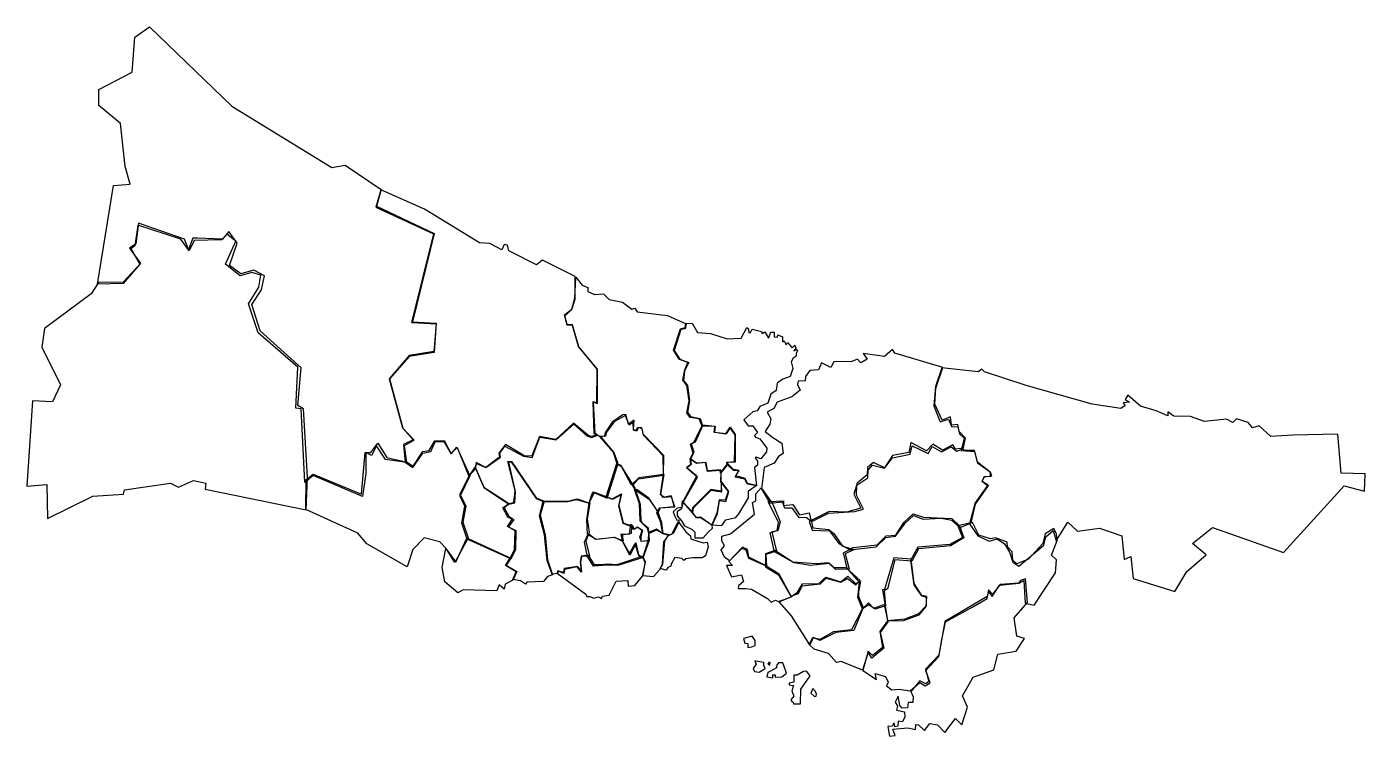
# Model space of a CAD drawing. Extents: x -495 to 1059, y 47 to 871.
import ezdxf

# ---------------------------------------------------------------- set-up
doc = ezdxf.new("R2010")
doc.units = 0
doc.layers.add('Layer_1', color=7, linetype='CONTINUOUS')

msp = doc.modelspace()

# ---------------------------------------------------------------- linework, layer by layer
at = {"layer": 'Layer_1', "color": 7}
for points in [[(-352.341208, 871.155555), (-256.982808, 779.029643), (-140.613232, 707.914908), (-125.258912, 710.339268), (-83.236568, 682.054996), (-88.893424, 662.660068), (-21.819295, 631.143308), (-46.871078, 528.511812), (-19.394929, 526.895564), (-21.819295, 492.954444), (-50.911688, 488.105708), (-73.539106, 462.245804), (-58.184786, 404.86914), (-45.254834, 391.131068), (-56.568542, 384.666092), (-54.144177, 365.271164), (-78.387838, 368.503652), (-88.893424, 384.666092), (-94.55028, 373.35238), (-101.015256, 376.584868), (-101.015256, 352.341212), (-105.055864, 325.67318), (-162.432528, 349.916844), (-172.129992, 341.83562), (-176.1706, 427.496556), (-182.635584, 428.304676), (-180.211216, 475.983876), (-226.274168, 515.58186), (-237.58788, 549.522988), (-225.466048, 568.917916), (-223.04168, 582.655988), (-233.547272, 585.888476), (-247.285344, 581.847868), (-264.255904, 595.58594), (-252.134072, 622.253972), (-262.639664, 630.335188), (-268.29652, 623.870212), (-300.6214, 623.062092), (-306.278248, 610.94026), (-315.97572, 624.678332), (-366.07928, 640.840772), (-369.311768, 616.597116), (-374.160504, 613.364628), (-363.65492, 595.58594), (-383.049848, 572.958524), (-412.95036, 572.150404), (-394.363552, 686.903732), (-374.968624, 688.519972), (-380.62548, 708.723028), (-386.282336, 758.826596), (-411.33412, 779.837765), (-411.33412, 798.424572), (-372.544256, 818.627623), (-369.311768, 859.033725), (-352.341208, 871.155555)], [(-83.640632, 681.852972), (-89.499512, 661.851948), (-22.425386, 630.53722), (-48.083262, 527.905724), (-19.596959, 526.087444), (-22.223356, 493.964596), (-50.709658, 489.317892), (-74.145197, 462.447836), (-58.790878, 405.273204), (-46.264986, 391.3331), (-57.578695, 385.878276), (-55.55839, 365.67522), (-46.467017, 359.412276), (-34.951278, 376.180812), (-25.859905, 377.999084), (-20.809142, 389.110764), (-10.707617, 389.51482), (-2.424366, 375.776748), (5.050763, 382.443756), (18.586807, 349.310748), (26.061936, 357.796036), (27.274118, 364.05898), (37.981736, 359.210244), (55.154329, 371.534108), (54.346207, 376.180812), (60.407122, 384.059996), (82.024384, 372.54426), (91.92388, 371.130044), (100.813224, 394.565588), (119.804096, 391.3331), (140.209176, 409.717876), (155.563496, 395.979796), (161.220344, 394.161524), (167.887352, 396.989948), (165.26096, 399.01026), (163.038624, 435.173716), (167.68532, 433.7595), (167.68532, 473.357484), (146.270088, 499.41942), (138.79496, 524.87526), (132.734048, 525.279324), (129.905616, 535.582884), (137.98684, 542.653948), (142.027448, 554.977812), (142.027448, 581.241772), (104.045712, 600.232644), (96.974648, 594.575788), (64.851794, 611.142292), (63.43758, 617.405236), (59.599, 618.213356), (56.568542, 612.152444), (42.830468, 619.627572), (30.708638, 620.23366), (-32.930973, 659.42758), (-83.640632, 681.852972)], [(-170.513752, 310.31886), (-168.897504, 348.300596), (-173.74624, 427.496556), (-180.211216, 431.537164), (-176.1706, 475.175756), (-223.849808, 518.006228), (-233.547272, 548.71486), (-222.23356, 565.685428), (-219.001072, 581.847868), (-231.122904, 588.312844), (-246.477224, 584.272236), (-259.407176, 593.9697), (-250.517832, 619.829604), (-260.215296, 633.567676), (-267.488392, 624.678332), (-296.580784, 625.48646), (-302.23764, 625.48646), (-307.086376, 612.5565), (-311.935104, 624.678332), (-365.27116, 643.26514), (-368.503648, 619.021484), (-375.776744, 614.172748), (-362.846792, 596.39406), (-383.049848, 574.574772), (-411.738176, 574.170708), (-420.223456, 560.836692), (-474.367632, 520.834652), (-477.60012, 499.015356), (-455.780832, 455.376764), (-465.074232, 435.57778), (-488.509768, 436.789964), (-494.974744, 337.795012), (-471.539208, 339.411252), (-470.731088, 300.21734), (-418.203152, 326.077244), (-382.645784, 328.501612), (-381.4336, 333.35034), (-328.097544, 341.0275), (-318.804144, 336.582828), (-301.42952, 344.259988), (-286.88332, 341.0275), (-287.691448, 334.15846), (-170.513752, 310.31886)], [(262.2356, 295.9747), (255.972656, 283.246772), (250.921896, 280.418348), (243.850824, 282.438652), (241.224432, 295.570636), (236.577728, 306.88434), (240.214272, 312.339164), (256.982808, 313.955412), (254.154384, 325.471148), (245.669096, 324.460996), (241.0224, 327.693484), (244.658944, 351.533084), (244.254888, 372.746292), (221.223408, 396.989948), (219.60716, 404.667108), (214.960464, 405.273204), (213.344216, 401.636652), (209.50564, 402.848836), (209.101576, 411.940212), (204.656904, 408.505692), (200.212232, 419.617372), (187.484312, 412.950364), (178.392936, 400.424468), (177.18076, 395.57574), (171.11984, 394.767612), (163.846744, 398.606196), (162.836592, 435.981836), (166.8772, 434.567628), (167.281264, 473.559516), (145.866024, 499.823484), (138.79496, 524.269172), (132.734048, 524.673236), (129.50156, 536.79506), (137.98684, 543.260036), (141.42136, 555.987964), (142.633536, 580.433652), (150.108672, 570.93822), (156.775672, 568.31182), (156.573648, 563.867148), (164.452832, 560.230604), (174.756392, 560.836692), (181.4234, 554.371716), (196.979744, 551.34126), (207.68736, 543.058012), (211.323912, 544.270196), (213.950312, 540.22958), (249.103616, 535.98694), (270.72088, 526.289476), (269.508696, 520.430596), (264.659968, 519.622468), (256.780776, 495.378812), (263.649816, 485.277284), (273.751344, 481.4387), (268.902608, 471.135148), (267.690424, 460.427532), (272.337128, 454.568644), (274.559464, 436.991988), (272.53916, 423.455948), (275.771648, 418.405188), (287.085352, 416.384876), (289.913784, 407.899596), (281.428496, 388.7067), (276.579768, 386.686396), (279.812256, 377.392988), (275.973672, 368.503652), (276.579768, 362.846796), (271.933064, 358.806188), (282.64068, 350.118876), (283.448808, 347.89654), (267.488392, 319.208204), (265.872152, 312.94526), (260.215296, 312.13714), (255.770624, 307.692468), (257.18484, 303.449828), (259.811232, 298.197028), (262.2356, 298.39906), (262.2356, 295.9747)], [(289.307688, 407.49554), (285.873168, 415.98082), (275.569616, 417.395036), (271.529008, 422.84986), (274.1554, 436.789964), (271.731032, 454.568644), (266.882304, 460.629564), (269.10464, 472.751388), (272.943216, 481.236676), (263.04372, 484.87322), (255.972656, 495.580836), (264.255904, 520.430596), (269.508696, 521.844804), (270.518848, 526.69354), (277.791952, 526.895572), (284.054896, 516.187948), (299.005152, 514.77374), (318.40008, 508.914852), (334.56252, 509.520948), (341.43156, 521.844804), (343.249832, 520.228564), (343.653896, 515.783892), (345.6742, 515.985924), (347.492472, 520.026532), (358.200096, 517.400132), (359.008216, 514.975772), (362.038672, 516.794044), (366.281312, 509.520948), (369.109744, 516.592012), (372.94832, 516.38998), (372.94832, 510.935156), (376.988928, 510.733124), (377.392992, 513.561556), (382.645784, 510.935156), (382.847816, 505.2783), (384.666088, 506.28846), (387.090456, 501.641756), (388.504672, 504.672212), (393.757464, 498.409268), (397.191984, 501.237692), (398.000104, 498.005204), (395.777768, 494.772716), (399.010256, 496.388964), (400.020408, 495.580836), (398.404168, 491.338196), (398.606192, 488.711804), (395.17168, 486.287436), (392.747312, 482.044796), (394.767616, 474.165604), (391.535128, 464.872204), (383.25188, 461.841748), (376.584872, 457.397076), (375.372688, 448.911788), (369.311768, 444.467124), (365.675224, 433.961532), (356.381816, 430.122956), (353.35136, 425.27422), (348.098568, 423.860012), (337.795008, 414.566604), (342.845776, 407.899596), (348.098568, 407.899596), (353.553392, 399.81838), (350.320904, 396.38386), (351.331056, 394.565588), (356.179784, 392.747308), (364.46304, 381.635636), (364.261008, 377.59502), (357.594, 369.513804), (351.937144, 371.332076), (351.129024, 370.725988), (353.553392, 366.887404), (353.553392, 362.038676), (350.118872, 359.412276), (352.341208, 338.199076), (342.037656, 339.815316), (338.805168, 345.876236), (327.89552, 348.300596), (331.734096, 355.371668), (325.875208, 355.775724), (318.40008, 362.644764), (317.996024, 365.473188), (326.885368, 366.281316), (327.693488, 397.19198), (321.8346, 405.475236), (317.187896, 398.404164), (303.449824, 400.020412), (304.05592, 407.091476), (289.307688, 407.49554)], [(592.353456, 381.02954), (595.18188, 393.555436), (587.908784, 401.232588), (586.292536, 409.313812), (579.01944, 408.505692), (577.807256, 418.203156), (568.109792, 414.162548), (559.624512, 432.749348), (560.836696, 451.336156), (568.917912, 475.57982), (513.157496, 492.146324), (510.329064, 496.186932), (501.035664, 488.105708), (476.387944, 491.74226), (480.832608, 485.277284), (473.559512, 480.832612), (469.922968, 485.277284), (463.053928, 482.44886), (442.446816, 482.044796), (438.810264, 475.57982), (427.900616, 480.832612), (424.668128, 472.751388), (414.566608, 471.943268), (409.313808, 465.074236), (408.909752, 459.821436), (400.828528, 459.41738), (400.020408, 455.780828), (403.252896, 449.315852), (393.555432, 441.234636), (376.584872, 435.173716), (372.544256, 427.90062), (364.867096, 423.455948), (369.311768, 415.778788), (368.099584, 409.717876), (362.442736, 401.232588), (371.332072, 394.363556), (381.837664, 387.494516), (383.453904, 375.776748), (378.201112, 372.140196), (372.94832, 364.463036), (361.230552, 359.210244), (358.40212, 334.562524), (368.099584, 317.99602), (382.24172, 319.612268), (385.070152, 312.339164), (393.555432, 312.339164), (401.232592, 301.83358), (410.525992, 301.429516), (416.586912, 296.580788), (435.98184, 306.278252), (466.69048, 308.298556), (476.792, 311.126988), (468.710784, 327.289428), (469.11484, 339.007196), (481.640736, 347.492476), (482.044792, 356.38182), (487.297592, 362.038676), (501.035664, 358.402124), (510.329064, 370.523956), (530.936176, 374.968628), (533.360544, 384.666092), (551.947352, 375.776748), (556.392024, 383.857964), (567.301672, 377.392988), (578.615376, 383.453908), (585.080352, 378.201116), (592.353456, 381.02954)], [(567.705728, 475.175756), (560.432632, 453.35646), (558.412328, 431.133108), (565.685424, 412.5463), (575.382888, 415.374724), (579.01944, 406.889444), (586.292536, 406.485388), (588.31284, 398.404164), (593.565632, 393.555436), (590.333144, 379.009236), (605.687464, 377.797052), (609.324016, 364.8671), (623.870216, 354.361516), (625.486456, 349.108724), (617.001176, 348.300596), (614.576808, 343.451868), (620.637728, 338.603132), (606.495592, 318.400084), (600.030616, 293.752364), (609.72808, 280.014284), (622.658032, 273.953372), (631.951432, 276.37774), (640.436712, 270.720884), (646.497632, 261.02342), (650.134176, 249.305652), (657.003216, 244.86098), (686.095608, 269.104636), (688.519976, 278.8021), (697.005256, 286.075204), (700.641808, 274.357428), (713.975816, 295.772668), (725.289528, 285.267076), (750.745376, 288.903628), (776.60528, 280.014284), (779.433704, 252.53814), (787.110864, 256.174684), (789.939288, 230.31478), (838.42664, 215.364524), (852.16472, 238.396004), (874.79208, 257.790932), (859.03376, 271.12494), (882.0652, 289.711748), (964.49368, 260.619356), (1034.80024, 338.199076), (1058.63984, 331.7341), (1059.448, 351.937148), (1031.56776, 352.745268), (1027.5272, 398.0001), (975.40328, 396.787924), (949.94744, 395.171676), (936.20936, 407.697564), (928.53224, 405.273204), (923.68352, 411.73818), (909.94544, 415.778788), (905.50072, 411.73818), (898.22768, 415.374724), (872.77176, 412.950364), (856.60936, 418.607212), (837.2144, 419.011276), (830.34536, 423.860012), (830.34536, 419.41534), (816.60728, 425.072188), (798.424576, 430.729044), (783.878376, 443.25494), (780.645888, 438.406204), (785.494616, 435.173716), (778.285712, 434.571428), (780.571432, 431.428572), (775.714288, 428.000004), (742.285712, 432.85714), (665.714288, 454.571428), (617.428576, 470.285716), (614.285712, 473.714284), (610, 470.571428), (567.705728, 475.175756)], [(244.658944, 350.522932), (245.063008, 373.150348), (221.42544, 397.798076), (219.405136, 405.273204), (214.758432, 405.879292), (211.727976, 402.040716), (209.50564, 403.858988), (210.31376, 414.162548), (203.848784, 409.717876), (200.818328, 420.829548), (197.383808, 420.627524), (185.059944, 411.940212), (176.978728, 400.424468), (175.564512, 395.171676), (169.907656, 395.777764), (185.868072, 377.190964), (190.7168, 362.644764), (195.161472, 361.028524), (206.475184, 339.815316), (209.101576, 339.209228), (215.566552, 346.280292), (244.658944, 350.522932)], [(25.657874, 359.412276), (35.7594, 336.178764), (64.851794, 316.783836), (71.72083, 318.198052), (72.730983, 331.532068), (64.851794, 365.473188), (67.680221, 366.079284), (96.570584, 323.450844), (105.863984, 319.410236), (133.542168, 320.016324), (143.643696, 322.23866), (158.189888, 317.793988), (162.63456, 327.693484), (164.250808, 330.117852), (178.999032, 323.652876), (190.514768, 360.422428), (191.726952, 363.856948), (186.878224, 376.988932), (172.332024, 394.161524), (167.281264, 396.787924), (160.210192, 395.373708), (156.371616, 397.19198), (140.007144, 410.93006), (119.400032, 391.939188), (100.40916, 395.373708), (91.721848, 372.746292), (83.640632, 372.54426), (60.811183, 385.878276), (53.134024, 376.180812), (54.144177, 371.332076), (38.183766, 359.412276), (26.870058, 365.271164), (25.657874, 359.412276)], [(275.367584, 369.311772), (278.802104, 376.180812), (275.973672, 386.282332), (280.21632, 389.110764), (289.913784, 408.909748), (304.662008, 407.49554), (303.853888, 400.222436), (316.78384, 398.606196), (321.8346, 406.081324), (327.89552, 397.596044), (327.693488, 365.473188), (319.208208, 365.069132), (318.198056, 361.836644), (310.72292, 352.9473), (310.116832, 355.775724), (295.570632, 354.765572), (293.348296, 365.069132), (282.842712, 364.05898), (275.367584, 369.311772)], [(-170.917808, 310.722924), (-170.513752, 345.472172), (-162.432528, 351.533084), (-106.268048, 328.501612), (-101.823376, 376.584868), (-95.3584, 376.584868), (-87.277176, 387.494516), (-76.771594, 370.928012), (-53.336054, 365.67522), (-46.062956, 360.826492), (-35.153309, 377.797052), (-27.47615, 379.009236), (-21.011173, 390.32294), (-10.101526, 390.727004), (-2.020305, 375.372684), (4.444671, 383.049844), (19.394929, 349.51278), (8.889342, 327.289428), (14.950258, 314.359476), (11.313709, 295.772668), (17.778685, 277.589916), (2.020305, 248.901588), (-8.08122, 265.468092), (-15.354318, 273.145252), (-33.537065, 277.589916), (-46.467017, 264.255908), (-53.336054, 244.052852), (-100.207136, 270.720884), (-110.308656, 283.246772), (-170.917808, 310.722924)], [(601.646856, 294.96454), (606.899648, 316.783836), (621.849904, 338.603132), (614.576808, 343.047804), (617.40524, 349.108724), (624.678336, 348.70466), (623.870216, 353.957452), (609.324016, 365.67522), (605.687464, 379.009236), (594.777816, 379.009236), (590.333144, 381.433604), (583.464112, 380.625476), (580.63568, 385.474212), (568.513856, 379.4133), (557.200144, 386.282332), (549.927048, 378.605172), (531.744304, 388.302636), (529.319936, 376.584868), (510.329064, 373.35238), (501.035664, 358.806188), (488.509768, 365.271164), (481.236672, 359.210244), (480.832608, 350.724964), (469.518904, 341.0275), (465.478296, 328.501612), (473.559512, 311.935108), (456.993008, 307.490436), (436.78996, 308.298556), (413.75848, 296.580788), (416.990968, 286.47926), (437.194024, 285.67114), (448.103672, 271.12494), (461.033624, 263.851844), (491.3382, 267.084332), (502.651904, 277.99398), (513.965616, 279.610228), (525.27932, 294.560484), (534.976792, 303.449828), (545.886432, 299.409212), (566.897608, 300.621396), (579.423504, 298.197028), (589.120968, 289.711748), (601.646856, 294.96454)], [(18.788838, 349.310748), (25.657874, 359.614308), (35.96143, 336.582828), (65.659915, 316.985868), (59.39697, 312.339164), (65.053824, 302.6417), (70.508648, 299.005156), (64.649763, 290.519876), (72.933014, 286.277228), (72.730983, 263.649812), (67.276159, 253.34626), (16.566502, 276.175708), (10.303556, 294.762516), (13.738074, 314.359476), (8.485282, 326.077244), (8.283251, 328.703636), (18.788838, 349.310748)], [(69.700526, 229.304628), (73.539106, 237.99194), (60.811183, 245.6691), (66.670068, 254.9625), (71.31677, 263.649812), (72.124892, 285.67114), (63.23555, 290.7219), (68.892404, 298.803124), (63.841641, 301.83358), (57.982756, 312.339164), (65.053824, 317.389932), (70.710678, 318.602116), (72.124892, 332.138156), (63.63961, 366.281316), (67.882251, 366.483348), (96.772616, 324.05694), (105.863984, 320.420388), (101.217288, 303.853884), (106.874136, 281.024436), (109.9046, 252.134076), (115.76348, 234.759452), (109.9046, 232.739148), (105.257896, 227.082292), (85.862968, 226.07214), (84.24672, 224.051836), (78.387838, 227.688388), (69.700526, 229.304628)], [(177.786848, 325.471148), (190.312736, 363.856948), (194.555384, 362.2407), (211.12188, 335.370644), (217.384824, 316.783836), (218.192952, 297.792972), (219.60716, 294.96454), (226.678232, 289.10566), (227.890416, 274.55946), (218.79904, 273.347276), (216.980768, 278.600076), (219.60716, 286.075204), (214.152336, 289.711748), (210.111728, 287.287388), (207.485336, 290.519876), (197.58584, 294.15642), (192.535072, 314.5615), (195.161472, 327.491452), (185.261976, 322.036636), (177.786848, 325.471148)], [(278.39804, 307.086372), (279.20616, 312.541196), (300.015304, 333.148308), (312.137136, 330.925972), (311.126984, 356.785876), (295.772664, 355.371668), (294.156424, 365.271164), (282.842712, 364.261012), (275.165552, 369.91786), (275.569616, 365.877252), (275.771648, 362.442732), (271.326976, 359.210244), (282.64068, 349.108724), (267.084336, 319.612268), (278.39804, 307.086372)], [(300.6214, 292.742212), (312.339168, 291.934084), (316.985872, 298.39906), (328.501608, 301.429524), (332.13816, 305.672164), (343.249832, 324.05694), (343.047808, 332.340188), (351.937144, 338.603132), (342.23968, 340.825468), (339.411256, 346.482324), (328.501608, 349.51278), (332.340184, 355.977756), (325.673184, 357.18994), (319.006176, 363.856948), (310.924952, 353.75542), (310.520896, 342.64374), (319.410232, 331.532068), (316.177744, 321.228508), (309.308712, 321.834604), (306.278256, 306.278252), (300.6214, 292.742212)], [(238.396, 307.086372), (240.820368, 312.339164), (257.588896, 313.551348), (253.346256, 326.279276), (244.052856, 324.460996), (241.224432, 328.29958), (245.26504, 351.129028), (241.83052, 350.926996), (215.768584, 347.492476), (207.889392, 339.613284), (211.323912, 333.956436), (222.031528, 326.4813), (228.092448, 322.036636), (238.396, 307.086372)], [(300.823432, 292.338148), (307.086376, 306.07622), (309.712768, 321.026476), (316.78384, 320.016324), (320.420384, 331.330036), (312.743232, 342.037652), (311.531048, 342.037652), (311.531048, 331.7341), (299.611248, 333.754404), (277.993984, 312.541196), (277.387888, 307.8945), (282.034592, 301.227492), (287.893472, 301.227492), (300.823432, 292.338148)], [(158.189888, 317.793988), (161.422376, 328.097548), (163.240648, 330.925972), (185.059944, 322.844756), (195.76756, 328.905668), (192.737104, 315.773684), (197.787872, 295.166572), (207.485336, 291.530028), (206.87924, 282.640684), (196.373656, 280.62038), (197.58584, 274.357428), (187.28228, 278.196012), (166.675168, 275.569612), (156.371616, 281.630532), (155.361464, 298.601092), (158.189888, 317.793988)], [(244.052856, 282.842716), (242.436608, 294.96454), (237.789912, 308.298556), (227.486352, 323.652876), (213.950312, 333.35034), (210.515792, 334.562524), (216.172648, 317.389932), (217.1828, 297.388908), (225.466048, 288.701596), (227.082296, 282.842716), (236.577728, 286.883324), (244.052856, 282.842716)], [(357.998064, 335.774708), (371.332072, 316.783836), (379.81736, 296.176724), (377.392992, 285.67114), (370.119896, 284.458956), (375.776744, 262.235604), (363.250856, 258.194988), (364.058976, 244.86098), (343.451864, 253.750316), (340.62344, 263.447788), (335.370648, 265.468092), (321.228512, 250.921892), (315.167592, 255.366564), (311.531048, 263.851844), (315.167592, 268.296516), (312.339168, 274.357428), (312.339168, 279.610228), (322.440696, 282.438652), (350.320904, 305.066068), (347.896536, 318.80414), (351.533088, 320.824452), (351.533088, 328.905668), (357.998064, 335.774708)], [(104.6518, 320.218356), (133.7442, 320.420388), (144.047752, 322.844756), (158.795984, 317.99602), (155.967552, 299.611244), (158.189888, 284.256924), (154.14928, 273.75134), (158.593952, 256.376716), (149.300544, 255.972652), (148.290392, 248.901588), (149.300544, 237.789908), (144.047752, 243.850828), (129.50156, 241.022396), (128.895464, 236.3757), (122.430488, 238.80006), (121.218304, 236.173668), (115.359424, 235.567572), (109.298504, 251.527988), (106.47008, 281.024436), (100.611192, 303.247796), (104.6518, 320.218356)], [(300.823432, 291.934084), (287.287384, 301.631548), (282.64068, 301.429524), (266.276208, 320.824452), (265.468088, 311.329012), (260.215296, 307.692468), (260.417328, 303.045764), (265.468088, 297.59094), (268.700576, 291.732052), (277.791952, 287.287388), (281.02444, 284.256924), (281.02444, 277.791948), (290.721904, 277.589916), (296.176728, 284.256924), (301.42952, 288.903628), (300.823432, 291.934084)], [(366.07928, 320.016324), (383.857968, 320.824452), (383.857968, 315.167596), (394.767616, 316.37978), (402.444776, 304.257948), (413.75848, 306.682316), (417.799096, 289.307692), (436.385896, 287.287388), (442.446816, 282.842716), (452.548344, 267.892452), (465.882352, 264.255908), (455.376768, 259.003116), (460.225496, 241.224428), (444.063056, 240.820364), (436.78996, 247.689404), (415.374728, 245.6691), (396.383856, 248.497524), (373.352384, 261.427476), (368.503648, 283.650836), (376.584872, 286.075204), (378.201112, 295.368604), (366.07928, 320.016324)], [(240.618336, 242.032548), (243.44676, 247.083316), (245.063008, 273.145252), (250.517832, 280.822412), (254.55844, 282.23662), (261.629512, 296.580788), (270.316824, 284.458956), (275.771648, 279.812252), (276.377736, 276.579764), (285.469112, 273.347276), (290.519872, 271.933068), (295.166576, 272.539156), (296.37876, 267.084332), (293.348296, 256.78078), (289.307688, 254.356412), (278.600072, 254.558444), (270.518848, 253.34626), (268.29652, 251.325956), (265.67012, 253.750316), (257.790928, 254.9625), (253.548288, 247.083316), (252.9422, 244.658948), (249.50768, 243.244732), (247.689408, 240.214276), (240.618336, 242.032548)], [(457.801136, 242.436612), (453.356464, 260.2153), (464.670168, 266.276212), (492.550384, 269.5087), (503.055968, 280.014284), (514.36968, 280.822404), (523.66308, 295.368604), (534.572728, 305.470132), (546.290496, 301.83358), (579.423504, 300.21734), (588.31284, 291.732052), (593.161576, 277.589916), (577.807256, 268.296516), (540.63364, 265.064028), (532.95648, 250.517828), (513.157496, 252.134076), (504.672208, 218.597012), (500.6316, 216.172644), (502.247848, 198.79802), (490.126016, 194.757412), (482.85292, 200.010204), (475.579816, 195.161476), (470.327024, 208.495484), (471.943272, 226.274172), (457.801136, 242.436612)], [(475.98388, 123.642668), (491.742256, 113.137084), (490.126016, 120.006124), (502.247848, 116.773636), (505.480336, 109.904596), (503.460032, 105.863988), (509.520944, 101.015252), (518.006224, 101.82338), (530.936176, 99.803068), (542.249888, 109.50054), (548.3108, 105.863988), (554.37172, 109.096476), (549.11892, 123.642668), (564.069184, 139.805116), (567.705728, 159.200044), (572.1504, 180.211212), (603.66716, 197.585836), (620.233664, 207.2833), (621.849904, 214.96046), (626.294576, 209.707668), (634.779856, 222.63762), (657.40728, 225.061988), (663.064128, 228.294476), (664.680376, 201.626452), (674.781904, 199.60614), (699.83368, 237.18382), (701.045864, 252.134076), (694.984952, 257.386868), (701.853992, 274.761492), (701.045864, 282.034588), (697.813376, 288.499564), (687.711856, 282.438652), (684.883424, 271.12494), (668.316928, 252.942196), (654.982912, 247.28534), (650.134176, 251.730012), (649.326056, 261.427476), (644.073264, 267.084332), (643.6692, 272.741188), (629.931128, 277.589916), (624.274272, 276.37774), (610.5362, 280.822404), (603.263104, 295.368604), (586.292536, 291.732052), (591.545328, 277.99398), (576.999136, 269.912764), (539.82552, 266.680276), (531.34024, 251.325956), (535.380848, 223.041684), (543.866128, 210.515788), (549.522984, 208.899548), (549.522984, 198.79802), (540.63364, 189.50462), (524.875264, 183.039644), (504.672208, 181.423396), (495.782872, 168.897508), (499.01536, 150.3107), (487.297592, 141.017292), (482.044792, 145.866028), (475.98388, 123.642668)], [(157.5838, 282.842716), (165.665016, 276.175708), (187.484312, 278.600076), (196.77772, 273.75134), (205.060968, 259.407172), (212.334064, 271.731036), (215.566552, 257.790932), (221.021376, 254.9625), (191.322896, 245.467068), (179.403096, 245.871132), (163.240648, 244.86098), (156.371616, 256.174684), (152.735064, 272.539156), (157.5838, 282.842716)], [(196.77772, 273.75134), (195.363504, 282.438652), (204.858936, 282.034588), (206.677208, 293.3483), (208.69752, 291.530028), (209.909696, 287.893476), (214.354368, 290.317844), (220.011224, 286.681292), (217.99092, 279.004132), (218.192952, 273.953372), (227.688384, 274.761492), (220.61732, 253.952348), (215.970616, 256.578748), (212.132032, 269.912764), (205.263, 257.5889), (196.77772, 273.75134)], [(220.415288, 233.7493), (232.941176, 232.94118), (240.416304, 241.022396), (243.850824, 247.083316), (246.07316, 274.155404), (250.719864, 281.024436), (242.63864, 283.04474), (236.375696, 287.691444), (227.082296, 283.852868), (226.678232, 274.761492), (220.415288, 255.164532), (222.637624, 249.10362), (220.415288, 233.7493)], [(18.586807, 276.37774), (67.074129, 254.15438), (61.821336, 246.073164), (74.347227, 238.396004), (69.498495, 228.69854), (60.609153, 223.849804), (59.39697, 218.192948), (53.740115, 223.041684), (50.911688, 216.172644), (11.71777, 217.384828), (5.656854, 213.748276), (-9.293403, 226.678228), (-12.525891, 243.244732), (-8.485282, 265.468092), (3.232488, 249.305652), (15.75838, 276.37774), (18.586807, 276.37774)], [(378.201112, 203.646756), (393.151368, 209.303604), (379.009232, 235.567572), (361.230552, 246.47722), (343.451864, 255.366564), (342.23968, 264.255908), (336.178768, 266.680276), (320.420384, 250.113772), (324.461, 245.6691), (317.59196, 245.6691), (323.652872, 232.335084), (334.966584, 234.759452), (337.390952, 227.082292), (331.734096, 221.8295), (331.330032, 219.001076), (340.219376, 219.001076), (346.684352, 218.192948), (365.27116, 207.2833), (369.715832, 202.838628), (374.564568, 205.262996), (378.201112, 203.646756)], [(120.814248, 236.577724), (154.351312, 212.334068), (155.563496, 209.707668), (158.795984, 209.505636), (163.644712, 207.687364), (169.099536, 209.303604), (172.534056, 207.2833), (173.544208, 210.111732), (181.221368, 210.919852), (189.504616, 227.486356), (203.040664, 228.092444), (203.646752, 221.627468), (211.323912, 222.233564), (220.011224, 233.345236), (223.445744, 249.305652), (220.61732, 256.376716), (190.312736, 246.47722), (179.403096, 247.083316), (172.332024, 246.275188), (164.250808, 246.275188), (157.381768, 257.386868), (148.694456, 256.376716), (147.684304, 249.10362), (148.896488, 239.810212), (144.653848, 244.456916), (129.097496, 242.23458), (128.087344, 237.385852), (121.8244, 239.406156), (120.814248, 236.577724)], [(472.751392, 228.294476), (456.588952, 242.840676), (443.254936, 242.840676), (436.385896, 248.497524), (421.839704, 247.28534), (394.767616, 249.305652), (373.75644, 263.043724), (362.846792, 259.003116), (362.846792, 244.052852), (378.201112, 234.759452), (392.343248, 210.111732), (401.232592, 212.940156), (405.677264, 221.8295), (426.688432, 224.253868), (433.557472, 230.718844), (450.528032, 226.274172), (458.205192, 230.31478), (467.902656, 223.041684), (472.751392, 228.294476)], [(504.672208, 181.423396), (523.259016, 181.82746), (541.441768, 188.292436), (549.522984, 197.9899), (550.331104, 209.707668), (544.674256, 210.515788), (535.784912, 224.657924), (532.14836, 252.942196), (511.945312, 254.558444), (501.035664, 217.788892), (499.01536, 217.384828), (501.843784, 198.79802), (504.672208, 181.423396)], [(379.009232, 203.242692), (392.343248, 209.303604), (400.020408, 214.556404), (406.08132, 224.253868), (425.072192, 224.657924), (433.153408, 231.931028), (450.528032, 226.678228), (458.609256, 233.143204), (467.4986, 224.657924), (473.155456, 227.082292), (471.135144, 214.96046), (471.135144, 209.707668), (476.387944, 196.777716), (465.478296, 170.109692), (444.46712, 167.685324), (425.880312, 158.391916), (418.607216, 162.028468), (414.566608, 153.543188), (393.151368, 187.080252), (379.009232, 203.242692)], [(531.744304, 99.399012), (534.572728, 92.934036), (534.168664, 86.46906), (528.511816, 86.46906), (527.703688, 80.40814), (521.642776, 80.004084), (518.814344, 82.832508), (517.198104, 93.742156), (513.561552, 86.873116), (516.389984, 82.024388), (515.1778, 77.579716), (524.4712, 75.559412), (524.875264, 69.902556), (522.046832, 63.841644), (517.198104, 64.649764), (516.79404, 58.992908), (513.157496, 58.184788), (512.753432, 62.225396), (511.541248, 62.225396), (510.329064, 58.992908), (505.076272, 58.588844), (507.096576, 47.27514), (513.561552, 48.08326), (510.733128, 55.356356), (528.107752, 56.972604), (536.997096, 54.9523), (537.401152, 61.013212), (540.63364, 60.609156), (547.50268, 53.740116), (553.967656, 62.225396), (562.857, 60.609156), (571.34228, 51.719812), (583.464112, 67.882252), (591.141272, 60.609156), (597.606248, 81.216268), (591.545328, 94.14622), (604.071224, 115.965516), (628.31488, 124.450796), (632.759552, 142.63354), (654.174792, 145.866028), (663.872256, 160.816284), (654.982912, 163.644716), (651.750424, 184.655884), (667.104744, 202.434572), (665.08444, 229.910716), (659.02352, 228.294476), (656.599152, 225.061988), (635.587984, 223.44574), (626.69864, 212.132036), (621.849904, 217.384828), (620.233664, 209.707668), (571.34228, 180.615276), (564.069184, 141.421356), (548.714864, 125.258916), (552.755472, 110.712716), (549.11892, 108.288356), (542.249888, 111.520844), (531.744304, 99.399012)], [(413.75848, 153.947252), (417.799096, 162.028468), (426.284376, 160.008164), (442.446816, 168.897508), (463.053928, 171.321876), (475.579816, 195.161476), (482.448856, 202.030508), (488.509768, 195.969596), (500.6316, 200.414268), (505.076272, 180.211212), (496.186928, 167.685324), (500.227544, 149.50258), (486.489464, 137.784804), (482.044792, 145.057908), (475.579816, 124.046732), (450.932096, 134.14826), (445.27524, 132.936076), (435.98184, 143.44166), (419.415336, 148.290396), (413.75848, 153.947252)], [(337.592984, 160.816284), (338.805168, 155.36146), (342.441712, 154.957404), (342.441712, 150.3107), (347.088416, 150.916788), (350.926992, 152.533036), (351.129024, 158.593948), (347.290448, 163.442684), (337.592984, 160.816284)], [(350.724968, 134.754348), (352.139176, 130.915772), (348.502632, 126.067036), (350.118872, 122.430492), (355.573696, 121.622364), (362.644768, 126.067036), (361.02852, 129.299524), (360.826488, 132.734044), (353.957456, 133.946228), (350.724968, 134.754348)], [(378.201112, 132.32998), (375.978776, 130.309676), (375.776744, 126.875164), (368.70568, 122.834548), (365.473192, 121.218308), (364.46304, 116.16754), (371.534104, 114.955364), (371.33208, 118.389876), (374.362536, 118.389876), (374.160504, 115.763484), (382.039696, 116.369572), (387.292488, 120.612212), (384.464056, 128.08734), (383.25188, 132.532012), (378.201112, 132.32998)], [(367.89756, 129.90562), (368.301616, 132.532012), (367.089432, 133.34014), (365.473192, 131.117804), (367.89756, 129.90562)], [(407.09148, 122.430492), (399.616344, 118.187852), (395.9798, 118.187852), (395.777768, 110.106628), (390.524976, 108.894444), (390.524976, 107.076172), (395.373704, 106.268052), (393.3534, 100.0051), (395.9798, 93.742156), (392.343248, 89.499516), (393.3534, 87.479212), (395.17168, 86.873116), (395.373704, 85.054844), (403.454928, 84.852812), (404.061016, 102.025404), (414.970664, 117.581756), (410.525992, 122.834548), (407.09148, 122.430492)], [(418.00112, 102.833532), (415.778792, 97.176676), (420.021432, 93.338092), (421.839704, 93.742156), (422.041736, 96.166524), (421.031584, 99.19698), (418.00112, 102.833532)]]:
    msp.add_lwpolyline(points, close=True, dxfattribs=at)

doc.saveas('drawing.dxf')
